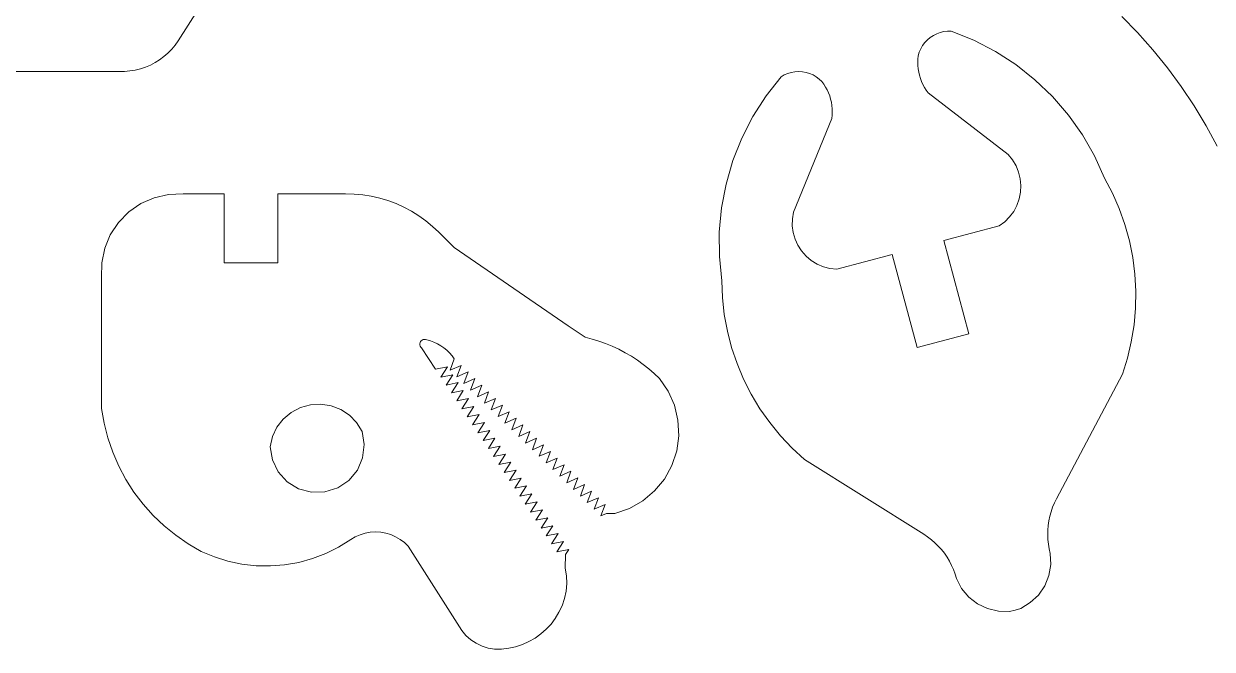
# Model space of a CAD drawing. Header units: millimetres. Extents: x -233 to 120, y -19 to 188.
# Drawn here: x -11.7 to 46.4, y 39.6 to 70.2 of the extents above; entities that cross this region are included whole.
import ezdxf

# ---------------------------------------------------------------- set-up
doc = ezdxf.new("R2010")
doc.units = ezdxf.units.MM
doc.header["$MEASUREMENT"] = 0
doc.layers.add('Layer 1', color=7, linetype='Continuous')

msp = doc.modelspace()

# ---------------------------------------------------------------- linework, layer by layer
at = {"layer": 'Layer 1', "lineweight": 9}
for points in [[(-3.0774, 71.0662), (-3.0774, 71.0662), (-4.1649, 69.36), (-4.1649, 69.36)], [(42.015, 70.5517), (42.015, 70.5517), (42.7851, 69.7725), (42.7851, 69.7725)], [(33.3037, 69.8087), (33.3037, 69.8087), (33.1269, 69.765), (33.1269, 69.765)], [(33.4844, 69.8319), (33.4844, 69.8319), (33.3037, 69.8087), (33.3037, 69.8087)], [(33.6665, 69.8344), (33.6665, 69.8344), (33.4844, 69.8319), (33.4844, 69.8319)], [(34.7712, 69.3884), (34.7712, 69.3884), (33.6665, 69.8344), (33.6665, 69.8344)], [(-4.1649, 69.36), (-4.1649, 69.36), (-4.3167, 69.147), (-4.3167, 69.147)], [(32.3776, 69.2685), (32.3776, 69.2685), (32.2684, 69.1228), (32.2684, 69.1228)], [(32.5027, 69.4009), (32.5027, 69.4009), (32.3776, 69.2685), (32.3776, 69.2685)], [(32.6421, 69.5182), (32.6421, 69.5182), (32.5027, 69.4009), (32.5027, 69.4009)], [(32.7939, 69.6188), (32.7939, 69.6188), (32.6421, 69.5182), (32.6421, 69.5182)], [(32.9562, 69.7014), (32.9562, 69.7014), (32.7939, 69.6188), (32.7939, 69.6188)], [(33.1269, 69.765), (33.1269, 69.765), (32.9562, 69.7014), (32.9562, 69.7014)], [(35.8285, 68.8394), (35.8285, 68.8394), (34.7712, 69.3884), (34.7712, 69.3884)], [(43.5402, 68.9228), (43.5402, 68.9228), (42.7851, 69.7725), (42.7851, 69.7725)], [(-4.6678, 68.76), (-4.6678, 68.76), (-4.8651, 68.5884), (-4.8651, 68.5884)], [(-4.4846, 68.9466), (-4.4846, 68.9466), (-4.6678, 68.76), (-4.6678, 68.76)], [(-4.3167, 69.147), (-4.3167, 69.147), (-4.4846, 68.9466), (-4.4846, 68.9466)], [(32.1033, 68.7987), (32.1033, 68.7987), (32.0495, 68.6247), (32.0495, 68.6247)], [(32.1766, 68.9655), (32.1766, 68.9655), (32.1033, 68.7987), (32.1033, 68.7987)], [(32.2684, 69.1228), (32.2684, 69.1228), (32.1766, 68.9655), (32.1766, 68.9655)], [(36.8288, 68.1923), (36.8288, 68.1923), (35.8285, 68.8394), (35.8285, 68.8394)], [(44.2546, 68.0387), (44.2546, 68.0387), (43.5402, 68.9228), (43.5402, 68.9228)], [(-5.7698, 68.0715), (-5.7698, 68.0715), (-6.0178, 67.9887), (-6.0178, 67.9887)], [(-5.529, 68.1736), (-5.529, 68.1736), (-5.7698, 68.0715), (-5.7698, 68.0715)], [(-5.2971, 68.2943), (-5.2971, 68.2943), (-5.529, 68.1736), (-5.529, 68.1736)], [(-5.0753, 68.4329), (-5.0753, 68.4329), (-5.2971, 68.2943), (-5.2971, 68.2943)], [(-4.8651, 68.5884), (-4.8651, 68.5884), (-5.0753, 68.4329), (-5.0753, 68.4329)], [(32.028, 68.3049), (32.028, 68.3049), (32.0335, 68.4652), (32.0335, 68.4652)], [(32.033, 68.1446), (32.033, 68.1446), (32.028, 68.3049), (32.028, 68.3049)], [(32.0486, 67.985), (32.0486, 67.985), (32.033, 68.1446), (32.033, 68.1446)], [(32.0335, 68.4652), (32.0335, 68.4652), (32.0495, 68.6247), (32.0495, 68.6247)], [(37.763, 67.453), (37.763, 67.453), (36.8288, 68.1923), (36.8288, 68.1923)], [(-16.9149, 67.86), (-16.9149, 67.86), (-6.7899, 67.86), (-6.7899, 67.86)], [(-6.5294, 67.8826), (-6.5294, 67.8826), (-6.7899, 67.86), (-6.7899, 67.86)], [(-6.2715, 67.9255), (-6.2715, 67.9255), (-6.5294, 67.8826), (-6.5294, 67.8826)], [(-6.0178, 67.9887), (-6.0178, 67.9887), (-6.2715, 67.9255), (-6.2715, 67.9255)], [(24.6017, 66.6635), (24.6017, 66.6635), (25.3354, 67.6021), (25.3354, 67.6021)], [(25.3354, 67.6021), (25.3354, 67.6021), (25.4944, 67.691), (25.4944, 67.691)], [(25.4944, 67.691), (25.4944, 67.691), (25.6624, 67.7612), (25.6624, 67.7612)], [(25.6624, 67.7612), (25.6624, 67.7612), (25.8374, 67.8118), (25.8374, 67.8118)], [(25.8374, 67.8118), (25.8374, 67.8118), (26.017, 67.8421), (26.017, 67.8421)], [(26.017, 67.8421), (26.017, 67.8421), (26.1989, 67.8517), (26.1989, 67.8517)], [(26.1989, 67.8517), (26.1989, 67.8517), (26.3807, 67.8405), (26.3807, 67.8405)], [(26.3807, 67.8405), (26.3807, 67.8405), (26.56, 67.8086), (26.56, 67.8086)], [(26.56, 67.8086), (26.56, 67.8086), (26.7345, 67.7565), (26.7345, 67.7565)], [(26.7345, 67.7565), (26.7345, 67.7565), (26.902, 67.6848), (26.902, 67.6848)], [(26.902, 67.6848), (26.902, 67.6848), (27.0602, 67.5945), (27.0602, 67.5945)], [(27.0602, 67.5945), (27.0602, 67.5945), (27.207, 67.4868), (27.207, 67.4868)], [(27.207, 67.4868), (27.207, 67.4868), (27.3406, 67.363), (27.3406, 67.363)], [(32.0746, 67.8268), (32.0746, 67.8268), (32.0486, 67.985), (32.0486, 67.985)], [(32.111, 67.6706), (32.111, 67.6706), (32.0746, 67.8268), (32.0746, 67.8268)], [(32.1576, 67.5172), (32.1576, 67.5172), (32.111, 67.6706), (32.111, 67.6706)], [(32.2142, 67.3671), (32.2142, 67.3671), (32.1576, 67.5172), (32.1576, 67.5172)], [(44.9267, 67.122), (44.9267, 67.122), (44.2546, 68.0387), (44.2546, 68.0387)], [(27.4343, 67.2328), (27.4343, 67.2328), (27.3406, 67.363), (27.3406, 67.363)], [(27.5192, 67.0968), (27.5192, 67.0968), (27.4343, 67.2328), (27.4343, 67.2328)], [(27.5949, 66.9554), (27.5949, 66.9554), (27.5192, 67.0968), (27.5192, 67.0968)], [(27.6612, 66.8094), (27.6612, 66.8094), (27.5949, 66.9554), (27.5949, 66.9554)], [(32.2805, 67.2211), (32.2805, 67.2211), (32.2142, 67.3671), (32.2142, 67.3671)], [(32.3562, 67.0798), (32.3562, 67.0798), (32.2805, 67.2211), (32.2805, 67.2211)], [(32.4411, 66.9438), (32.4411, 66.9438), (32.3562, 67.0798), (32.3562, 67.0798)], [(32.5348, 66.8136), (32.5348, 66.8136), (32.4411, 66.9438), (32.4411, 66.9438)], [(38.6227, 66.6282), (38.6227, 66.6282), (37.763, 67.453), (37.763, 67.453)], [(45.555, 66.1748), (45.555, 66.1748), (44.9267, 67.122), (44.9267, 67.122)], [(23.9606, 65.6594), (23.9606, 65.6594), (24.6017, 66.6635), (24.6017, 66.6635)], [(27.7178, 66.6594), (27.7178, 66.6594), (27.6612, 66.8094), (27.6612, 66.8094)], [(27.7644, 66.5059), (27.7644, 66.5059), (27.7178, 66.6594), (27.7178, 66.6594)], [(27.8008, 66.3498), (27.8008, 66.3498), (27.7644, 66.5059), (27.7644, 66.5059)], [(27.8268, 66.1915), (27.8268, 66.1915), (27.8008, 66.3498), (27.8008, 66.3498)], [(32.5348, 66.8136), (32.5348, 66.8136), (36.4517, 63.7867), (36.4517, 63.7867)], [(39.4, 65.7254), (39.4, 65.7254), (38.6227, 66.6282), (38.6227, 66.6282)], [(27.8424, 66.032), (27.8424, 66.032), (27.8268, 66.1915), (27.8268, 66.1915)], [(27.8419, 65.7114), (27.8419, 65.7114), (27.8474, 65.8717), (27.8474, 65.8717)], [(27.8474, 65.8717), (27.8474, 65.8717), (27.8424, 66.032), (27.8424, 66.032)], [(40.088, 64.7527), (40.088, 64.7527), (39.4, 65.7254), (39.4, 65.7254)], [(46.1383, 65.1991), (46.1383, 65.1991), (45.555, 66.1748), (45.555, 66.1748)], [(23.4178, 64.5988), (23.4178, 64.5988), (23.9606, 65.6594), (23.9606, 65.6594)], [(27.8259, 65.5519), (27.8259, 65.5519), (25.9472, 60.9721), (25.9472, 60.9721)], [(27.8259, 65.5519), (27.8259, 65.5519), (27.8419, 65.7114), (27.8419, 65.7114)], [(46.6751, 64.1972), (46.6751, 64.1972), (46.1383, 65.1991), (46.1383, 65.1991)], [(22.9784, 63.4914), (22.9784, 63.4914), (23.4178, 64.5988), (23.4178, 64.5988)], [(40.6804, 63.7191), (40.6804, 63.7191), (40.088, 64.7527), (40.088, 64.7527)], [(22.6463, 62.3473), (22.6463, 62.3473), (22.9784, 63.4914), (22.9784, 63.4914)], [(36.6641, 63.5286), (36.6641, 63.5286), (36.4517, 63.7867), (36.4517, 63.7867)], [(36.8363, 63.242), (36.8363, 63.242), (36.6641, 63.5286), (36.6641, 63.5286)], [(41.1718, 62.6338), (41.1718, 62.6338), (40.6804, 63.7191), (40.6804, 63.7191)], [(36.9643, 62.9331), (36.9643, 62.9331), (36.8363, 63.242), (36.8363, 63.242)], [(37.0455, 62.6088), (37.0455, 62.6088), (36.9643, 62.9331), (36.9643, 62.9331)], [(22.4245, 61.1768), (22.4245, 61.1768), (22.6463, 62.3473), (22.6463, 62.3473)], [(37.078, 62.276), (37.078, 62.276), (37.0455, 62.6088), (37.0455, 62.6088)], [(37.0612, 61.9421), (37.0612, 61.9421), (37.078, 62.276), (37.078, 62.276)], [(41.1718, 62.6338), (41.1718, 62.6338), (41.5574, 61.9003), (41.5574, 61.9003)], [(-5.3381, 61.6771), (-5.3381, 61.6771), (-5.9965, 61.3876), (-5.9965, 61.3876)], [(-4.6368, 61.8366), (-4.6368, 61.8366), (-5.3381, 61.6771), (-5.3381, 61.6771)], [(-3.9179, 61.86), (-3.9179, 61.86), (-4.6368, 61.8366), (-4.6368, 61.8366)], [(-3.9179, 61.86), (-3.9179, 61.86), (-1.9149, 61.86), (-1.9149, 61.86)], [(-1.9149, 58.485), (-1.9149, 58.485), (-1.9149, 61.86), (-1.9149, 61.86)], [(4.0226, 61.86), (4.0226, 61.86), (0.7101, 61.86), (0.7101, 61.86)], [(0.7101, 61.86), (0.7101, 61.86), (0.7101, 58.485), (0.7101, 58.485)], [(4.4448, 61.8511), (4.4448, 61.8511), (4.0226, 61.86), (4.0226, 61.86)], [(4.8654, 61.814), (4.8654, 61.814), (4.4448, 61.8511), (4.4448, 61.8511)], [(5.2826, 61.7487), (5.2826, 61.7487), (4.8654, 61.814), (4.8654, 61.814)], [(5.6945, 61.6556), (5.6945, 61.6556), (5.2826, 61.7487), (5.2826, 61.7487)], [(6.0993, 61.5352), (6.0993, 61.5352), (5.6945, 61.6556), (5.6945, 61.6556)], [(36.9953, 61.6143), (36.9953, 61.6143), (37.0612, 61.9421), (37.0612, 61.9421)], [(41.5574, 61.9003), (41.5574, 61.9003), (41.8895, 61.1412), (41.8895, 61.1412)], [(-5.9965, 61.3876), (-5.9965, 61.3876), (-6.588, 60.9783), (-6.588, 60.9783)], [(6.495, 61.3878), (6.495, 61.3878), (6.0993, 61.5352), (6.0993, 61.5352)], [(6.88, 61.2143), (6.88, 61.2143), (6.495, 61.3878), (6.495, 61.3878)], [(7.2525, 61.0154), (7.2525, 61.0154), (6.88, 61.2143), (6.88, 61.2143)], [(22.3151, 59.9905), (22.3151, 59.9905), (22.4245, 61.1768), (22.4245, 61.1768)], [(36.7234, 61.0055), (36.7234, 61.0055), (36.8819, 61.2998), (36.8819, 61.2998)], [(36.8819, 61.2998), (36.8819, 61.2998), (36.9953, 61.6143), (36.9953, 61.6143)], [(41.8895, 61.1412), (41.8895, 61.1412), (42.1665, 60.3602), (42.1665, 60.3602)], [(-6.588, 60.9783), (-6.588, 60.9783), (-7.0911, 60.4643), (-7.0911, 60.4643)], [(7.6109, 60.7919), (7.6109, 60.7919), (7.2525, 61.0154), (7.2525, 61.0154)], [(7.9534, 60.5449), (7.9534, 60.5449), (7.6109, 60.7919), (7.6109, 60.7919)], [(8.2786, 60.2756), (8.2786, 60.2756), (7.9534, 60.5449), (7.9534, 60.5449)], [(25.8865, 60.308), (25.8865, 60.308), (25.8923, 60.6423), (25.8923, 60.6423)], [(25.8923, 60.6423), (25.8923, 60.6423), (25.9472, 60.9721), (25.9472, 60.9721)], [(36.0163, 60.3044), (36.0163, 60.3044), (36.2858, 60.5022), (36.2858, 60.5022)], [(36.2858, 60.5022), (36.2858, 60.5022), (36.5232, 60.7376), (36.5232, 60.7376)], [(36.5232, 60.7376), (36.5232, 60.7376), (36.7234, 61.0055), (36.7234, 61.0055)], [(-7.0911, 60.4643), (-7.0911, 60.4643), (-7.4875, 59.8641), (-7.4875, 59.8641)], [(8.5851, 59.985), (8.5851, 59.985), (8.2786, 60.2756), (8.2786, 60.2756)], [(9.3351, 59.235), (9.3351, 59.235), (8.5851, 59.985), (8.5851, 59.985)], [(22.3189, 58.7991), (22.3189, 58.7991), (22.3151, 59.9905), (22.3151, 59.9905)], [(25.93, 59.9765), (25.93, 59.9765), (25.8865, 60.308), (25.8865, 60.308)], [(26.0219, 59.655), (26.0219, 59.655), (25.93, 59.9765), (25.93, 59.9765)], [(36.0163, 60.3044), (36.0163, 60.3044), (33.3084, 59.5798), (33.3084, 59.5798)], [(42.1665, 60.3602), (42.1665, 60.3602), (42.387, 59.5615), (42.387, 59.5615)], [(-7.4875, 59.8641), (-7.4875, 59.8641), (-7.7628, 59.1996), (-7.7628, 59.1996)], [(26.1601, 59.3506), (26.1601, 59.3506), (26.0219, 59.655), (26.0219, 59.655)], [(26.3417, 59.0699), (26.3417, 59.0699), (26.1601, 59.3506), (26.1601, 59.3506)], [(33.3084, 59.5798), (33.3084, 59.5798), (34.5313, 55.0158), (34.5313, 55.0158)], [(42.387, 59.5615), (42.387, 59.5615), (42.5498, 58.749), (42.5498, 58.749)], [(-7.7628, 59.1996), (-7.7628, 59.1996), (-7.907, 58.495), (-7.907, 58.495)], [(14.9226, 55.41), (14.9226, 55.41), (9.3351, 59.235), (9.3351, 59.235)], [(22.436, 57.6135), (22.436, 57.6135), (22.3189, 58.7991), (22.3189, 58.7991)], [(26.5626, 58.8189), (26.5626, 58.8189), (26.3417, 59.0699), (26.3417, 59.0699)], [(26.8181, 58.6033), (26.8181, 58.6033), (26.5626, 58.8189), (26.5626, 58.8189)], [(28.0654, 58.1739), (28.0654, 58.1739), (30.7728, 58.9004), (30.7728, 58.9004)], [(30.7728, 58.9004), (30.7728, 58.9004), (31.9957, 54.3364), (31.9957, 54.3364)], [(42.5498, 58.749), (42.5498, 58.749), (42.654, 57.927), (42.654, 57.927)], [(-7.907, 58.495), (-7.907, 58.495), (-7.9149, 57.7758), (-7.9149, 57.7758)], [(0.7101, 58.485), (0.7101, 58.485), (-1.9149, 58.485), (-1.9149, 58.485)], [(27.1026, 58.4276), (27.1026, 58.4276), (26.8181, 58.6033), (26.8181, 58.6033)], [(27.4098, 58.2957), (27.4098, 58.2957), (27.1026, 58.4276), (27.1026, 58.4276)], [(27.7331, 58.2105), (27.7331, 58.2105), (27.4098, 58.2957), (27.4098, 58.2957)], [(28.0654, 58.1739), (28.0654, 58.1739), (27.7331, 58.2105), (27.7331, 58.2105)], [(-7.9149, 57.7758), (-7.9149, 57.7758), (-7.9149, 51.36), (-7.9149, 51.36)], [(22.436, 57.6135), (22.436, 57.6135), (22.4688, 56.7856), (22.4688, 56.7856)], [(42.654, 57.927), (42.654, 57.927), (42.6992, 57.0996), (42.6992, 57.0996)], [(42.6992, 57.0996), (42.6992, 57.0996), (42.6851, 56.2711), (42.6851, 56.2711)], [(22.4688, 56.7856), (22.4688, 56.7856), (22.5607, 55.962), (22.5607, 55.962)], [(22.5607, 55.962), (22.5607, 55.962), (22.7112, 55.1472), (22.7112, 55.1472)], [(42.6851, 56.2711), (42.6851, 56.2711), (42.6118, 55.4457), (42.6118, 55.4457)], [(15.7476, 54.8475), (15.7476, 54.8475), (14.9226, 55.41), (14.9226, 55.41)], [(42.6118, 55.4457), (42.6118, 55.4457), (42.4796, 54.6277), (42.4796, 54.6277)], [(7.6972, 54.6327), (7.6972, 54.6327), (7.7331, 54.6761), (7.7331, 54.6761)], [(7.7784, 54.7097), (7.7784, 54.7097), (7.7331, 54.6761), (7.7331, 54.6761)], [(7.8303, 54.7316), (7.8303, 54.7316), (7.7784, 54.7097), (7.7784, 54.7097)], [(7.886, 54.7405), (7.886, 54.7405), (7.8303, 54.7316), (7.8303, 54.7316)], [(7.9422, 54.736), (7.9422, 54.736), (7.886, 54.7405), (7.886, 54.7405)], [(7.9957, 54.7182), (7.9957, 54.7182), (7.9422, 54.736), (7.9422, 54.736)], [(8.1748, 54.6681), (8.1748, 54.6681), (7.9957, 54.7182), (7.9957, 54.7182)], [(16.0879, 54.7598), (16.0879, 54.7598), (15.7476, 54.8475), (15.7476, 54.8475)], [(16.4238, 54.6565), (16.4238, 54.6565), (16.0879, 54.7598), (16.0879, 54.7598)], [(22.7112, 55.1472), (22.7112, 55.1472), (22.9197, 54.3452), (22.9197, 54.3452)], [(34.5313, 55.0158), (34.5313, 55.0158), (31.9957, 54.3364), (31.9957, 54.3364)], [(7.6725, 54.582), (7.6725, 54.582), (7.6607, 54.5269), (7.6607, 54.5269)], [(7.6607, 54.5269), (7.6607, 54.5269), (7.6623, 54.4705), (7.6623, 54.4705)], [(7.6623, 54.4705), (7.6623, 54.4705), (7.6772, 54.4161), (7.6772, 54.4161)], [(7.6972, 54.6327), (7.6972, 54.6327), (7.6725, 54.582), (7.6725, 54.582)], [(7.6772, 54.4161), (7.6772, 54.4161), (7.7046, 54.3669), (7.7046, 54.3669)], [(7.7046, 54.3669), (7.7046, 54.3669), (7.7429, 54.3256), (7.7429, 54.3256)], [(8.4329, 53.2854), (8.4329, 53.2854), (7.7429, 54.3256), (7.7429, 54.3256)], [(8.3493, 54.6035), (8.3493, 54.6035), (8.1748, 54.6681), (8.1748, 54.6681)], [(8.518, 54.5249), (8.518, 54.5249), (8.3493, 54.6035), (8.3493, 54.6035)], [(8.518, 54.5249), (8.518, 54.5249), (8.6797, 54.4328), (8.6797, 54.4328)], [(8.6797, 54.4328), (8.6797, 54.4328), (8.8333, 54.3278), (8.8333, 54.3278)], [(8.9778, 54.2107), (8.9778, 54.2107), (8.8333, 54.3278), (8.8333, 54.3278)], [(9.1124, 54.0822), (9.1124, 54.0822), (8.9778, 54.2107), (8.9778, 54.2107)], [(16.7545, 54.5376), (16.7545, 54.5376), (16.4238, 54.6565), (16.4238, 54.6565)], [(17.0794, 54.4034), (17.0794, 54.4034), (16.7545, 54.5376), (16.7545, 54.5376)], [(17.3976, 54.2543), (17.3976, 54.2543), (17.0794, 54.4034), (17.0794, 54.4034)], [(17.7086, 54.0906), (17.7086, 54.0906), (17.3976, 54.2543), (17.3976, 54.2543)], [(22.9197, 54.3452), (22.9197, 54.3452), (23.185, 53.5602), (23.185, 53.5602)], [(42.4796, 54.6277), (42.4796, 54.6277), (42.2893, 53.8212), (42.2893, 53.8212)], [(9.236, 53.9431), (9.236, 53.9431), (9.1124, 54.0822), (9.1124, 54.0822)], [(9.1403, 53.2331), (9.1403, 53.2331), (9.3478, 53.7944), (9.3478, 53.7944)], [(9.3478, 53.7944), (9.3478, 53.7944), (9.236, 53.9431), (9.236, 53.9431)], [(18.0116, 53.9125), (18.0116, 53.9125), (17.7086, 54.0906), (17.7086, 54.0906)], [(18.306, 53.7206), (18.306, 53.7206), (18.0116, 53.9125), (18.0116, 53.9125)], [(18.5912, 53.5151), (18.5912, 53.5151), (18.306, 53.7206), (18.306, 53.7206)], [(18.8664, 53.2967), (18.8664, 53.2967), (18.5912, 53.5151), (18.5912, 53.5151)], [(23.185, 53.5602), (23.185, 53.5602), (23.5057, 52.7962), (23.5057, 52.7962)], [(42.2893, 53.8212), (42.2893, 53.8212), (42.0417, 53.0304), (42.0417, 53.0304)], [(9.0144, 53.3999), (9.0144, 53.3999), (8.4329, 53.2854), (8.4329, 53.2854)], [(8.6909, 52.8964), (8.6909, 52.8964), (9.0144, 53.3999), (9.0144, 53.3999)], [(9.2724, 53.011), (9.2724, 53.011), (8.6909, 52.8964), (8.6909, 52.8964)], [(8.9489, 52.5075), (8.9489, 52.5075), (9.2724, 53.011), (9.2724, 53.011)], [(9.6835, 53.4701), (9.6835, 53.4701), (9.1403, 53.2331), (9.1403, 53.2331)], [(9.476, 52.9088), (9.476, 52.9088), (9.6835, 53.4701), (9.6835, 53.4701)], [(10.0192, 53.1459), (10.0192, 53.1459), (9.476, 52.9088), (9.476, 52.9088)], [(9.8116, 52.5845), (9.8116, 52.5845), (10.0192, 53.1459), (10.0192, 53.1459)], [(19.1313, 53.0656), (19.1313, 53.0656), (18.8664, 53.2967), (18.8664, 53.2967)], [(19.3851, 52.8225), (19.3851, 52.8225), (19.1313, 53.0656), (19.1313, 53.0656)], [(42.0417, 53.0304), (42.0417, 53.0304), (38.8201, 46.9405), (38.8201, 46.9405)], [(9.5304, 52.6221), (9.5304, 52.6221), (8.9489, 52.5075), (8.9489, 52.5075)], [(9.2069, 52.1185), (9.2069, 52.1185), (9.5304, 52.6221), (9.5304, 52.6221)], [(10.3549, 52.8216), (10.3549, 52.8216), (9.8116, 52.5845), (9.8116, 52.5845)], [(10.1473, 52.2602), (10.1473, 52.2602), (10.3549, 52.8216), (10.3549, 52.8216)], [(10.6905, 52.4973), (10.6905, 52.4973), (10.1473, 52.2602), (10.1473, 52.2602)], [(10.483, 51.9359), (10.483, 51.9359), (10.6905, 52.4973), (10.6905, 52.4973)], [(19.8122, 52.2015), (19.8122, 52.2015), (19.3851, 52.8225), (19.3851, 52.8225)], [(23.5057, 52.7962), (23.5057, 52.7962), (23.8803, 52.0571), (23.8803, 52.0571)], [(9.7884, 52.2331), (9.7884, 52.2331), (9.2069, 52.1185), (9.2069, 52.1185)], [(9.4649, 51.7296), (9.4649, 51.7296), (9.7884, 52.2331), (9.7884, 52.2331)], [(10.0464, 51.8442), (10.0464, 51.8442), (9.4649, 51.7296), (9.4649, 51.7296)], [(9.7229, 51.3407), (9.7229, 51.3407), (10.0464, 51.8442), (10.0464, 51.8442)], [(11.0262, 52.173), (11.0262, 52.173), (10.483, 51.9359), (10.483, 51.9359)], [(10.8187, 51.6116), (10.8187, 51.6116), (11.0262, 52.173), (11.0262, 52.173)], [(11.3619, 51.8487), (11.3619, 51.8487), (10.8187, 51.6116), (10.8187, 51.6116)], [(11.1544, 51.2874), (11.1544, 51.2874), (11.3619, 51.8487), (11.3619, 51.8487)], [(20.1184, 51.5127), (20.1184, 51.5127), (19.8122, 52.2015), (19.8122, 52.2015)], [(23.8803, 52.0571), (23.8803, 52.0571), (24.3068, 51.3466), (24.3068, 51.3466)], [(-7.9149, 51.36), (-7.9149, 51.36), (-7.7904, 50.632), (-7.7904, 50.632)], [(1.8166, 51.402), (1.8166, 51.402), (1.3678, 51.1652), (1.3678, 51.1652)], [(2.3053, 51.5383), (2.3053, 51.5383), (1.8166, 51.402), (1.8166, 51.402)], [(2.8119, 51.5679), (2.8119, 51.5679), (2.3053, 51.5383), (2.3053, 51.5383)], [(3.3132, 51.4894), (3.3132, 51.4894), (2.8119, 51.5679), (2.8119, 51.5679)], [(3.7865, 51.3064), (3.7865, 51.3064), (3.3132, 51.4894), (3.3132, 51.4894)], [(4.2102, 51.0273), (4.2102, 51.0273), (3.7865, 51.3064), (3.7865, 51.3064)], [(10.3044, 51.4552), (10.3044, 51.4552), (9.7229, 51.3407), (9.7229, 51.3407)], [(9.9809, 50.9517), (9.9809, 50.9517), (10.3044, 51.4552), (10.3044, 51.4552)], [(11.6976, 51.5245), (11.6976, 51.5245), (11.1544, 51.2874), (11.1544, 51.2874)], [(11.49, 50.9631), (11.49, 50.9631), (11.6976, 51.5245), (11.6976, 51.5245)], [(12.0332, 51.2002), (12.0332, 51.2002), (11.49, 50.9631), (11.49, 50.9631)], [(11.8257, 50.6388), (11.8257, 50.6388), (12.0332, 51.2002), (12.0332, 51.2002)], [(20.2932, 50.7795), (20.2932, 50.7795), (20.1184, 51.5127), (20.1184, 51.5127)], [(24.3068, 51.3466), (24.3068, 51.3466), (24.7829, 50.6685), (24.7829, 50.6685)], [(-7.7904, 50.632), (-7.7904, 50.632), (-7.6082, 49.9163), (-7.6082, 49.9163)], [(0.9795, 50.8386), (0.9795, 50.8386), (0.6692, 50.4371), (0.6692, 50.4371)], [(1.3678, 51.1652), (1.3678, 51.1652), (0.9795, 50.8386), (0.9795, 50.8386)], [(4.5651, 50.6646), (4.5651, 50.6646), (4.2102, 51.0273), (4.2102, 51.0273)], [(4.8351, 50.235), (4.8351, 50.235), (4.5651, 50.6646), (4.5651, 50.6646)], [(10.5624, 51.0663), (10.5624, 51.0663), (9.9809, 50.9517), (9.9809, 50.9517)], [(10.2389, 50.5628), (10.2389, 50.5628), (10.5624, 51.0663), (10.5624, 51.0663)], [(10.8204, 50.6773), (10.8204, 50.6773), (10.2389, 50.5628), (10.2389, 50.5628)], [(10.4968, 50.1738), (10.4968, 50.1738), (10.8204, 50.6773), (10.8204, 50.6773)], [(12.3689, 50.8759), (12.3689, 50.8759), (11.8257, 50.6388), (11.8257, 50.6388)], [(12.1614, 50.3145), (12.1614, 50.3145), (12.3689, 50.8759), (12.3689, 50.8759)], [(20.3306, 50.0266), (20.3306, 50.0266), (20.2932, 50.7795), (20.2932, 50.7795)], [(24.7829, 50.6685), (24.7829, 50.6685), (25.3064, 50.0261), (25.3064, 50.0261)], [(0.6692, 50.4371), (0.6692, 50.4371), (0.4511, 49.979), (0.4511, 49.979)], [(4.941, 49.589), (4.941, 49.589), (4.8351, 50.235), (4.8351, 50.235)], [(11.0784, 50.2884), (11.0784, 50.2884), (10.4968, 50.1738), (10.4968, 50.1738)], [(10.7548, 49.7849), (10.7548, 49.7849), (11.0784, 50.2884), (11.0784, 50.2884)], [(12.7046, 50.5516), (12.7046, 50.5516), (12.1614, 50.3145), (12.1614, 50.3145)], [(12.4971, 49.9902), (12.4971, 49.9902), (12.7046, 50.5516), (12.7046, 50.5516)], [(13.0403, 50.2273), (13.0403, 50.2273), (12.4971, 49.9902), (12.4971, 49.9902)], [(12.8327, 49.666), (12.8327, 49.666), (13.0403, 50.2273), (13.0403, 50.2273)], [(20.2295, 49.2797), (20.2295, 49.2797), (20.3306, 50.0266), (20.3306, 50.0266)], [(25.3064, 50.0261), (25.3064, 50.0261), (25.8745, 49.4229), (25.8745, 49.4229)], [(-7.6082, 49.9163), (-7.6082, 49.9163), (-7.3695, 49.2173), (-7.3695, 49.2173)], [(0.4511, 49.979), (0.4511, 49.979), (0.3351, 49.485), (0.3351, 49.485)], [(0.3351, 49.485), (0.3351, 49.485), (0.4443, 48.8396), (0.4443, 48.8396)], [(4.861, 48.9393), (4.861, 48.9393), (4.941, 49.589), (4.941, 49.589)], [(11.3363, 49.8995), (11.3363, 49.8995), (10.7548, 49.7849), (10.7548, 49.7849)], [(11.0128, 49.3959), (11.0128, 49.3959), (11.3363, 49.8995), (11.3363, 49.8995)], [(11.5943, 49.5105), (11.5943, 49.5105), (11.0128, 49.3959), (11.0128, 49.3959)], [(11.2708, 49.007), (11.2708, 49.007), (11.5943, 49.5105), (11.5943, 49.5105)], [(13.3759, 49.903), (13.3759, 49.903), (12.8327, 49.666), (12.8327, 49.666)], [(13.1684, 49.3417), (13.1684, 49.3417), (13.3759, 49.903), (13.3759, 49.903)], [(13.7116, 49.5788), (13.7116, 49.5788), (13.1684, 49.3417), (13.1684, 49.3417)], [(13.5041, 49.0174), (13.5041, 49.0174), (13.7116, 49.5788), (13.7116, 49.5788)], [(-7.3695, 49.2173), (-7.3695, 49.2173), (-7.0759, 48.5396), (-7.0759, 48.5396)], [(4.6014, 48.3384), (4.6014, 48.3384), (4.861, 48.9393), (4.861, 48.9393)], [(11.8523, 49.1216), (11.8523, 49.1216), (11.2708, 49.007), (11.2708, 49.007)], [(11.5288, 48.6181), (11.5288, 48.6181), (11.8523, 49.1216), (11.8523, 49.1216)], [(14.0473, 49.2545), (14.0473, 49.2545), (13.5041, 49.0174), (13.5041, 49.0174)], [(13.8398, 48.6931), (13.8398, 48.6931), (14.0473, 49.2545), (14.0473, 49.2545)], [(14.383, 48.9302), (14.383, 48.9302), (13.8398, 48.6931), (13.8398, 48.6931)], [(14.1754, 48.3688), (14.1754, 48.3688), (14.383, 48.9302), (14.383, 48.9302)], [(19.9933, 48.5639), (19.9933, 48.5639), (20.2295, 49.2797), (20.2295, 49.2797)], [(25.8745, 49.4229), (25.8745, 49.4229), (26.4842, 48.8618), (26.4842, 48.8618)], [(26.4842, 48.8618), (26.4842, 48.8618), (32.3192, 45.1985), (32.3192, 45.1985)], [(-7.0759, 48.5396), (-7.0759, 48.5396), (-6.7292, 47.8875), (-6.7292, 47.8875)], [(0.4443, 48.8396), (0.4443, 48.8396), (0.7307, 48.251), (0.7307, 48.251)], [(4.1833, 47.8347), (4.1833, 47.8347), (4.6014, 48.3384), (4.6014, 48.3384)], [(12.1103, 48.7326), (12.1103, 48.7326), (11.5288, 48.6181), (11.5288, 48.6181)], [(11.7868, 48.2291), (11.7868, 48.2291), (12.1103, 48.7326), (12.1103, 48.7326)], [(12.3683, 48.3437), (12.3683, 48.3437), (11.7868, 48.2291), (11.7868, 48.2291)], [(12.0448, 47.8402), (12.0448, 47.8402), (12.3683, 48.3437), (12.3683, 48.3437)], [(14.7186, 48.6059), (14.7186, 48.6059), (14.1754, 48.3688), (14.1754, 48.3688)], [(14.5111, 48.0446), (14.5111, 48.0446), (14.7186, 48.6059), (14.7186, 48.6059)], [(15.0543, 48.2816), (15.0543, 48.2816), (14.5111, 48.0446), (14.5111, 48.0446)], [(14.8468, 47.7203), (14.8468, 47.7203), (15.0543, 48.2816), (15.0543, 48.2816)], [(19.6299, 47.9035), (19.6299, 47.9035), (19.9933, 48.5639), (19.9933, 48.5639)], [(-6.7292, 47.8875), (-6.7292, 47.8875), (-6.3317, 47.2651), (-6.3317, 47.2651)], [(0.7307, 48.251), (0.7307, 48.251), (1.1712, 47.7667), (1.1712, 47.7667)], [(1.1712, 47.7667), (1.1712, 47.7667), (1.73, 47.4258), (1.73, 47.4258)], [(3.6405, 47.469), (3.6405, 47.469), (4.1833, 47.8347), (4.1833, 47.8347)], [(12.6263, 47.9547), (12.6263, 47.9547), (12.0448, 47.8402), (12.0448, 47.8402)], [(12.3028, 47.4512), (12.3028, 47.4512), (12.6263, 47.9547), (12.6263, 47.9547)], [(15.39, 47.9574), (15.39, 47.9574), (14.8468, 47.7203), (14.8468, 47.7203)], [(15.1825, 47.396), (15.1825, 47.396), (15.39, 47.9574), (15.39, 47.9574)], [(19.1516, 47.3209), (19.1516, 47.3209), (19.6299, 47.9035), (19.6299, 47.9035)], [(-6.3317, 47.2651), (-6.3317, 47.2651), (-5.8857, 46.6763), (-5.8857, 46.6763)], [(1.73, 47.4258), (1.73, 47.4258), (2.3622, 47.2559), (2.3622, 47.2559)], [(2.3622, 47.2559), (2.3622, 47.2559), (3.0166, 47.2707), (3.0166, 47.2707)], [(3.0166, 47.2707), (3.0166, 47.2707), (3.6405, 47.469), (3.6405, 47.469)], [(12.8843, 47.5658), (12.8843, 47.5658), (12.3028, 47.4512), (12.3028, 47.4512)], [(12.5608, 47.0623), (12.5608, 47.0623), (12.8843, 47.5658), (12.8843, 47.5658)], [(13.1423, 47.1769), (13.1423, 47.1769), (12.5608, 47.0623), (12.5608, 47.0623)], [(12.8188, 46.6733), (12.8188, 46.6733), (13.1423, 47.1769), (13.1423, 47.1769)], [(15.7257, 47.6331), (15.7257, 47.6331), (15.1825, 47.396), (15.1825, 47.396)], [(15.5181, 47.0717), (15.5181, 47.0717), (15.7257, 47.6331), (15.7257, 47.6331)], [(16.0613, 47.3088), (16.0613, 47.3088), (15.5181, 47.0717), (15.5181, 47.0717)], [(15.8538, 46.7474), (15.8538, 46.7474), (16.0613, 47.3088), (16.0613, 47.3088)], [(18.5747, 46.8358), (18.5747, 46.8358), (19.1516, 47.3209), (19.1516, 47.3209)], [(-5.8857, 46.6763), (-5.8857, 46.6763), (-5.3943, 46.125), (-5.3943, 46.125)], [(13.4003, 46.7879), (13.4003, 46.7879), (12.8188, 46.6733), (12.8188, 46.6733)], [(13.0768, 46.2844), (13.0768, 46.2844), (13.4003, 46.7879), (13.4003, 46.7879)], [(16.397, 46.9845), (16.397, 46.9845), (15.8538, 46.7474), (15.8538, 46.7474)], [(16.1895, 46.4232), (16.1895, 46.4232), (16.397, 46.9845), (16.397, 46.9845)], [(16.7327, 46.6602), (16.7327, 46.6602), (16.1895, 46.4232), (16.1895, 46.4232)], [(16.5252, 46.0989), (16.5252, 46.0989), (16.7327, 46.6602), (16.7327, 46.6602)], [(17.9187, 46.4646), (17.9187, 46.4646), (18.5747, 46.8358), (18.5747, 46.8358)], [(38.6281, 46.5223), (38.6281, 46.5223), (38.7175, 46.7344), (38.7175, 46.7344)], [(38.7175, 46.7344), (38.7175, 46.7344), (38.8201, 46.9405), (38.8201, 46.9405)], [(-5.3943, 46.125), (-5.3943, 46.125), (-4.8605, 45.6146), (-4.8605, 45.6146)], [(13.6583, 46.399), (13.6583, 46.399), (13.0768, 46.2844), (13.0768, 46.2844)], [(13.3348, 45.8955), (13.3348, 45.8955), (13.6583, 46.399), (13.6583, 46.399)], [(13.9163, 46.01), (13.9163, 46.01), (13.3348, 45.8955), (13.3348, 45.8955)], [(13.5928, 45.5065), (13.5928, 45.5065), (13.9163, 46.01), (13.9163, 46.01)], [(16.7968, 46.2174), (16.7968, 46.2174), (16.5252, 46.0989), (16.5252, 46.0989)], [(16.7968, 46.2174), (16.7968, 46.2174), (17.1908, 46.2177), (17.1908, 46.2177)], [(17.1908, 46.2177), (17.1908, 46.2177), (17.2057, 46.2199), (17.2057, 46.2199)], [(17.2057, 46.2199), (17.2057, 46.2199), (17.9187, 46.4646), (17.9187, 46.4646)], [(38.443, 45.8579), (38.443, 45.8579), (38.4906, 46.0831), (38.4906, 46.0831)], [(38.4906, 46.0831), (38.4906, 46.0831), (38.5524, 46.3049), (38.5524, 46.3049)], [(38.5524, 46.3049), (38.5524, 46.3049), (38.6281, 46.5223), (38.6281, 46.5223)], [(-4.8605, 45.6146), (-4.8605, 45.6146), (-4.2877, 45.1484), (-4.2877, 45.1484)], [(14.1743, 45.6211), (14.1743, 45.6211), (13.5928, 45.5065), (13.5928, 45.5065)], [(13.8507, 45.1176), (13.8507, 45.1176), (14.1743, 45.6211), (14.1743, 45.6211)], [(38.3868, 45.1705), (38.3868, 45.1705), (38.391, 45.4006), (38.391, 45.4006)], [(38.391, 45.4006), (38.391, 45.4006), (38.4097, 45.6301), (38.4097, 45.6301)], [(38.4097, 45.6301), (38.4097, 45.6301), (38.443, 45.8579), (38.443, 45.8579)], [(-4.2877, 45.1484), (-4.2877, 45.1484), (-3.6796, 44.7293), (-3.6796, 44.7293)], [(3.6848, 44.5697), (3.6848, 44.5697), (4.2787, 44.9375), (4.2787, 44.9375)], [(4.2787, 44.9375), (4.2787, 44.9375), (4.4987, 45.07), (4.4987, 45.07)], [(4.4987, 45.07), (4.4987, 45.07), (4.733, 45.1753), (4.733, 45.1753)], [(4.733, 45.1753), (4.733, 45.1753), (4.9781, 45.2518), (4.9781, 45.2518)], [(4.9781, 45.2518), (4.9781, 45.2518), (5.2306, 45.2986), (5.2306, 45.2986)], [(5.2306, 45.2986), (5.2306, 45.2986), (5.4869, 45.3148), (5.4869, 45.3148)], [(5.4869, 45.3148), (5.4869, 45.3148), (5.7433, 45.3004), (5.7433, 45.3004)], [(5.7433, 45.3004), (5.7433, 45.3004), (5.9962, 45.2554), (5.9962, 45.2554)], [(5.9962, 45.2554), (5.9962, 45.2554), (6.2419, 45.1806), (6.2419, 45.1806)], [(6.2419, 45.1806), (6.2419, 45.1806), (6.4768, 45.0769), (6.4768, 45.0769)], [(6.4768, 45.0769), (6.4768, 45.0769), (6.6978, 44.946), (6.6978, 44.946)], [(6.6978, 44.946), (6.6978, 44.946), (6.9015, 44.7896), (6.9015, 44.7896)], [(6.9015, 44.7896), (6.9015, 44.7896), (7.0851, 44.61), (7.0851, 44.61)], [(14.4323, 45.2321), (14.4323, 45.2321), (13.8507, 45.1176), (13.8507, 45.1176)], [(14.1087, 44.7286), (14.1087, 44.7286), (14.4323, 45.2321), (14.4323, 45.2321)], [(14.6902, 44.8432), (14.6902, 44.8432), (14.1087, 44.7286), (14.1087, 44.7286)], [(14.3667, 44.3397), (14.3667, 44.3397), (14.6902, 44.8432), (14.6902, 44.8432)], [(32.5111, 45.0714), (32.5111, 45.0714), (32.3192, 45.1985), (32.3192, 45.1985)], [(32.6946, 44.9324), (32.6946, 44.9324), (32.5111, 45.0714), (32.5111, 45.0714)], [(32.8689, 44.782), (32.8689, 44.782), (32.6946, 44.9324), (32.6946, 44.9324)], [(38.3973, 44.9405), (38.3973, 44.9405), (38.3868, 45.1705), (38.3868, 45.1705)], [(38.4223, 44.7116), (38.4223, 44.7116), (38.3973, 44.9405), (38.3973, 44.9405)], [(-3.6796, 44.7293), (-3.6796, 44.7293), (-3.0399, 44.36), (-3.0399, 44.36)], [(-3.0399, 44.36), (-3.0399, 44.36), (-2.3957, 44.0899), (-2.3957, 44.0899)], [(2.4058, 44.0112), (2.4058, 44.0112), (3.0586, 44.26), (3.0586, 44.26)], [(3.0586, 44.26), (3.0586, 44.26), (3.6848, 44.5697), (3.6848, 44.5697)], [(7.0851, 44.61), (7.0851, 44.61), (9.7101, 40.485), (9.7101, 40.485)], [(14.9482, 44.4543), (14.9482, 44.4543), (14.3667, 44.3397), (14.3667, 44.3397)], [(14.7865, 44.2025), (14.7865, 44.2025), (14.9482, 44.4543), (14.9482, 44.4543)], [(32.8689, 44.782), (32.8689, 44.782), (33.0333, 44.6208), (33.0333, 44.6208)], [(33.1871, 44.4496), (33.1871, 44.4496), (33.0333, 44.6208), (33.0333, 44.6208)], [(33.3298, 44.2689), (33.3298, 44.2689), (33.1871, 44.4496), (33.1871, 44.4496)], [(33.4608, 44.0796), (33.4608, 44.0796), (33.3298, 44.2689), (33.3298, 44.2689)], [(38.4618, 44.4848), (38.4618, 44.4848), (38.4223, 44.7116), (38.4223, 44.7116)], [(38.5155, 44.261), (38.5155, 44.261), (38.4618, 44.4848), (38.4618, 44.4848)], [(38.5155, 44.261), (38.5155, 44.261), (38.5397, 43.7165), (38.5397, 43.7165)], [(-2.3957, 44.0899), (-2.3957, 44.0899), (-1.7286, 43.8823), (-1.7286, 43.8823)], [(-1.7286, 43.8823), (-1.7286, 43.8823), (-1.0449, 43.739), (-1.0449, 43.739)], [(-1.0449, 43.739), (-1.0449, 43.739), (-0.3507, 43.6612), (-0.3507, 43.6612)], [(-0.3507, 43.6612), (-0.3507, 43.6612), (0.3478, 43.6498), (0.3478, 43.6498)], [(0.3478, 43.6498), (0.3478, 43.6498), (1.0443, 43.7047), (1.0443, 43.7047)], [(1.0443, 43.7047), (1.0443, 43.7047), (1.7323, 43.8256), (1.7323, 43.8256)], [(1.7323, 43.8256), (1.7323, 43.8256), (2.4058, 44.0112), (2.4058, 44.0112)], [(14.7692, 43.5377), (14.7692, 43.5377), (14.7865, 44.2025), (14.7865, 44.2025)], [(33.5794, 43.8823), (33.5794, 43.8823), (33.4608, 44.0796), (33.4608, 44.0796)], [(33.6854, 43.6779), (33.6854, 43.6779), (33.5794, 43.8823), (33.5794, 43.8823)], [(33.7781, 43.4672), (33.7781, 43.4672), (33.6854, 43.6779), (33.6854, 43.6779)], [(38.5397, 43.7165), (38.5397, 43.7165), (38.4469, 43.1794), (38.4469, 43.1794)], [(14.8326, 43.1671), (14.8326, 43.1671), (14.7692, 43.5377), (14.7692, 43.5377)], [(14.8492, 42.7915), (14.8492, 42.7915), (14.8326, 43.1671), (14.8326, 43.1671)], [(33.8574, 43.2511), (33.8574, 43.2511), (33.7781, 43.4672), (33.7781, 43.4672)], [(33.9227, 43.0304), (33.9227, 43.0304), (33.8574, 43.2511), (33.8574, 43.2511)], [(38.4469, 43.1794), (38.4469, 43.1794), (38.2414, 42.6745), (38.2414, 42.6745)], [(14.8187, 42.4167), (14.8187, 42.4167), (14.8492, 42.7915), (14.8492, 42.7915)], [(33.9227, 43.0304), (33.9227, 43.0304), (34.1741, 42.5467), (34.1741, 42.5467)], [(34.1741, 42.5467), (34.1741, 42.5467), (34.523, 42.128), (34.523, 42.128)], [(38.2414, 42.6745), (38.2414, 42.6745), (37.9327, 42.2253), (37.9327, 42.2253)], [(14.6193, 41.6932), (14.6193, 41.6932), (14.7417, 42.0487), (14.7417, 42.0487)], [(14.7417, 42.0487), (14.7417, 42.0487), (14.8187, 42.4167), (14.8187, 42.4167)], [(34.523, 42.128), (34.523, 42.128), (34.9534, 41.7935), (34.9534, 41.7935)], [(37.9327, 42.2253), (37.9327, 42.2253), (37.535, 41.8525), (37.535, 41.8525)], [(14.2893, 41.0818), (14.2893, 41.0818), (14.4697, 41.3791), (14.4697, 41.3791)], [(14.4697, 41.3791), (14.4697, 41.3791), (14.6193, 41.6932), (14.6193, 41.6932)], [(34.9534, 41.7935), (34.9534, 41.7935), (35.4454, 41.5588), (35.4454, 41.5588)], [(35.4454, 41.5588), (35.4454, 41.5588), (35.9761, 41.4348), (35.9761, 41.4348)], [(35.9761, 41.4348), (35.9761, 41.4348), (36.5211, 41.427), (36.5211, 41.427)], [(36.5211, 41.427), (36.5211, 41.427), (36.7985, 41.4836), (36.7985, 41.4836)], [(37.0669, 41.5733), (37.0669, 41.5733), (36.7985, 41.4836), (36.7985, 41.4836)], [(37.535, 41.8525), (37.535, 41.8525), (37.0669, 41.5733), (37.0669, 41.5733)], [(13.8433, 40.549), (13.8433, 40.549), (14.0797, 40.8041), (14.0797, 40.8041)], [(14.0797, 40.8041), (14.0797, 40.8041), (14.2893, 41.0818), (14.2893, 41.0818)], [(9.7101, 40.485), (9.7101, 40.485), (9.9176, 40.2461), (9.9176, 40.2461)], [(9.9176, 40.2461), (9.9176, 40.2461), (10.1555, 40.0374), (10.1555, 40.0374)], [(13.2996, 40.1164), (13.2996, 40.1164), (13.5824, 40.319), (13.5824, 40.319)], [(13.5824, 40.319), (13.5824, 40.319), (13.8433, 40.549), (13.8433, 40.549)], [(10.1555, 40.0374), (10.1555, 40.0374), (10.4194, 39.8627), (10.4194, 39.8627)], [(10.4194, 39.8627), (10.4194, 39.8627), (10.7044, 39.7253), (10.7044, 39.7253)], [(10.7044, 39.7253), (10.7044, 39.7253), (11.0054, 39.6276), (11.0054, 39.6276)], [(11.0054, 39.6276), (11.0054, 39.6276), (11.3169, 39.5714), (11.3169, 39.5714)], [(11.3169, 39.5714), (11.3169, 39.5714), (11.6647, 39.577), (11.6647, 39.577)], [(11.6647, 39.577), (11.6647, 39.577), (12.0102, 39.6175), (12.0102, 39.6175)], [(12.0102, 39.6175), (12.0102, 39.6175), (12.3498, 39.6927), (12.3498, 39.6927)], [(12.3498, 39.6927), (12.3498, 39.6927), (12.6801, 39.8017), (12.6801, 39.8017)], [(12.6801, 39.8017), (12.6801, 39.8017), (12.9978, 39.9434), (12.9978, 39.9434)], [(12.9978, 39.9434), (12.9978, 39.9434), (13.2996, 40.1164), (13.2996, 40.1164)]]:
    msp.add_open_spline(points, degree=3, dxfattribs=at)

doc.saveas('drawing.dxf')
